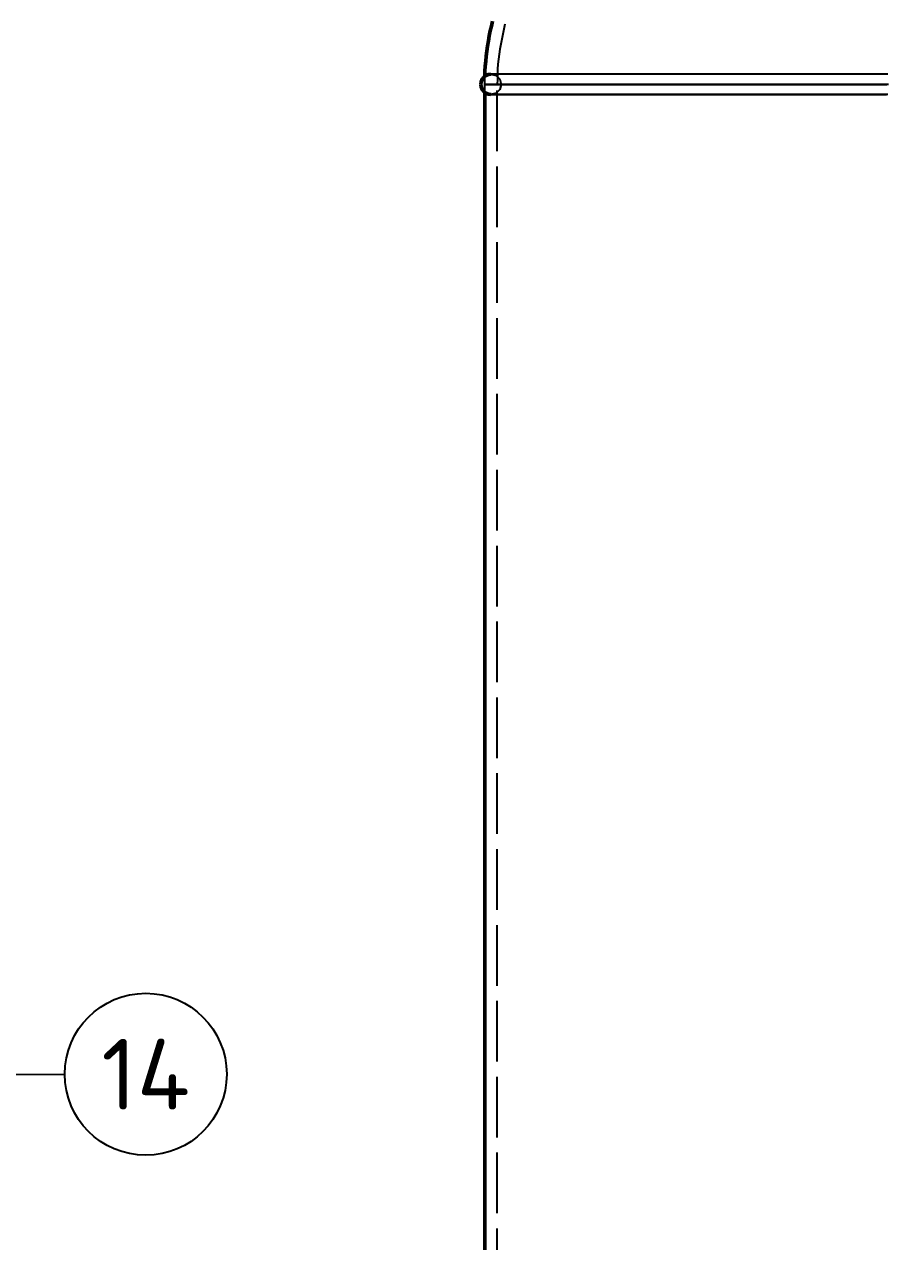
# Model space of a CAD drawing. Header units: millimetres. Extents: x 0 to 594, y 0 to 420.
# Drawn here: x 188 to 230.5, y 256.1 to 316.3 of the extents above; entities that cross this region are included whole.
import ezdxf
from ezdxf.enums import TextEntityAlignment as Align

# ---------------------------------------------------------------- set-up
doc = ezdxf.new("R2010")
doc.units = ezdxf.units.MM
doc.linetypes.add('ISO02-TRAZOS', pattern=[3.75, 3, -0.75])
for name, color, linetype, lineweight in [('01-VISIBLE', 7, 'CONTINUOUS', 50), ('02-OCULTA', 4, 'ISO02-TRAZOS', 25), ('06-TEXTO', 7, 'CONTINUOUS', 25), ('08-FINA', 5, 'CONTINUOUS', 25)]:
    doc.layers.add(name, color=color, linetype=linetype, lineweight=lineweight)
doc.styles.add('ISO3098', font='isocpeur.ttf')

msp = doc.modelspace()

# ---------------------------------------------------------------- linework, layer by layer
at = {"layer": '01-VISIBLE'}
msp.add_line((210.746, 240.101), (210.746, 312.913), dxfattribs=at)
for points in [[(210.752, 313.699), (210.762, 313.95), (210.777, 314.201), (210.798, 314.451), (210.823, 314.702), (210.854, 314.951), (210.889, 315.2), (210.929, 315.448), (210.974, 315.696), (211.024, 315.942), (211.078, 316.188), (211.137, 316.432)], [(211.058, 313.804), (210.929, 313.787), (210.808, 313.737), (210.705, 313.657), (210.625, 313.554), (210.575, 313.433), (210.558, 313.304)], [(210.558, 313.304), (210.575, 313.174), (210.625, 313.054), (210.705, 312.95), (210.808, 312.871), (210.929, 312.821), (211.058, 312.804)]]:
    msp.add_lwpolyline(points, dxfattribs=at)
at = {"layer": '02-OCULTA'}
for p, q in [((210.746, 312.913), (210.746, 313.304)), ((211.371, 182.501), (211.371, 313.304))]:
    msp.add_line(p, q, dxfattribs=at)
for points in [[(211.742, 316.28), (211.687, 316.036), (211.636, 315.79), (211.589, 315.544), (211.545, 315.297), (211.503, 315.05), (211.463, 314.803), (211.427, 314.555), (211.401, 314.306), (211.384, 314.055), (211.376, 313.805), (211.372, 313.554), (211.371, 313.304)], [(210.746, 313.304), (210.746, 313.369), (210.746, 313.435), (210.747, 313.501), (210.748, 313.567), (210.75, 313.633), (210.752, 313.699)], [(230.678, 313.804), (230.427, 313.804), (230.175, 313.804), (229.924, 313.804), (229.672, 313.804), (229.42, 313.804), (229.169, 313.804), (228.917, 313.804), (228.666, 313.804), (228.414, 313.804), (228.163, 313.804), (227.911, 313.804), (227.66, 313.804), (227.408, 313.804), (227.157, 313.804), (226.905, 313.804), (226.654, 313.804), (226.402, 313.804), (226.15, 313.804), (225.899, 313.804), (225.647, 313.804), (225.396, 313.804), (225.144, 313.804), (224.893, 313.804), (224.641, 313.804), (224.39, 313.804), (224.138, 313.804), (223.887, 313.804), (223.635, 313.804), (223.384, 313.804), (223.132, 313.804), (222.881, 313.804), (222.629, 313.804), (222.377, 313.804), (222.126, 313.804), (221.874, 313.804), (221.623, 313.804), (221.371, 313.804), (221.12, 313.804), (220.868, 313.804), (220.617, 313.804), (220.365, 313.804), (220.114, 313.804), (219.862, 313.804), (219.611, 313.804), (219.359, 313.804), (219.107, 313.804), (218.856, 313.804), (218.604, 313.804), (218.353, 313.804), (218.101, 313.804), (217.85, 313.804), (217.598, 313.804), (217.347, 313.804), (217.095, 313.804), (216.844, 313.804), (216.592, 313.804), (216.341, 313.804), (216.089, 313.804), (215.837, 313.804), (215.586, 313.804), (215.334, 313.804), (215.083, 313.804), (214.831, 313.804), (214.58, 313.804), (214.328, 313.804), (214.077, 313.804), (213.825, 313.804), (213.574, 313.804), (213.322, 313.804), (213.071, 313.804), (212.819, 313.804), (212.567, 313.804), (212.316, 313.804), (212.064, 313.804), (211.813, 313.804), (211.561, 313.804), (211.31, 313.804), (211.058, 313.804)], [(230.598, 313.804), (230.348, 313.804), (230.097, 313.804), (229.847, 313.804), (229.596, 313.804), (229.346, 313.804), (229.095, 313.804), (228.845, 313.804), (228.594, 313.804), (228.343, 313.804), (228.093, 313.804), (227.842, 313.804), (227.592, 313.804), (227.341, 313.804), (227.091, 313.804), (226.84, 313.804), (226.59, 313.804), (226.339, 313.804), (226.089, 313.804), (225.838, 313.804), (225.588, 313.804), (225.337, 313.804), (225.087, 313.804), (224.836, 313.804), (224.586, 313.804), (224.335, 313.804), (224.085, 313.804), (223.834, 313.804), (223.584, 313.804), (223.333, 313.804), (223.083, 313.804), (222.832, 313.804), (222.582, 313.804), (222.331, 313.804), (222.081, 313.804), (221.83, 313.804), (221.58, 313.804), (221.329, 313.804), (221.079, 313.804), (220.828, 313.804), (220.578, 313.804), (220.327, 313.804), (220.077, 313.804), (219.826, 313.804), (219.576, 313.804), (219.325, 313.804), (219.075, 313.804), (218.824, 313.804), (218.574, 313.804), (218.323, 313.804), (218.073, 313.804), (217.822, 313.804), (217.572, 313.804), (217.321, 313.804), (217.071, 313.804), (216.82, 313.804), (216.57, 313.804), (216.319, 313.804), (216.068, 313.804), (215.818, 313.804), (215.567, 313.804), (215.317, 313.804), (215.066, 313.804), (214.816, 313.804), (214.565, 313.804), (214.315, 313.804), (214.064, 313.804), (213.814, 313.804), (213.563, 313.804), (213.313, 313.804), (213.062, 313.804), (212.812, 313.804), (212.561, 313.804), (212.311, 313.804), (212.06, 313.804), (211.81, 313.804), (211.559, 313.804), (211.309, 313.804), (211.058, 313.804)], [(211.058, 313.804), (211.308, 313.737), (211.491, 313.554), (211.558, 313.304), (211.491, 313.054), (211.308, 312.871), (211.058, 312.804)], [(230.496, 313.304), (230.246, 313.304), (229.996, 313.304), (229.746, 313.304), (229.496, 313.304), (229.246, 313.304), (228.996, 313.304), (228.746, 313.304), (228.496, 313.304), (228.246, 313.304), (227.996, 313.304), (227.746, 313.304), (227.496, 313.304), (227.246, 313.304), (226.996, 313.304), (226.746, 313.304), (226.496, 313.304), (226.246, 313.304), (225.996, 313.304), (225.746, 313.304), (225.496, 313.304), (225.246, 313.304), (224.996, 313.304), (224.746, 313.304), (224.496, 313.304), (224.246, 313.304), (223.996, 313.304), (223.746, 313.304), (223.496, 313.304), (223.246, 313.304), (222.996, 313.304), (222.746, 313.304), (222.496, 313.304), (222.246, 313.304), (221.996, 313.304), (221.746, 313.304), (221.496, 313.304), (221.246, 313.304), (220.996, 313.304), (220.746, 313.304), (220.496, 313.304), (220.246, 313.304), (219.996, 313.304), (219.746, 313.304), (219.496, 313.304), (219.246, 313.304), (218.996, 313.304), (218.746, 313.304), (218.496, 313.304), (218.246, 313.304), (217.996, 313.304), (217.746, 313.304), (217.496, 313.304), (217.246, 313.304), (216.996, 313.304), (216.746, 313.304), (216.496, 313.304), (216.246, 313.304), (215.996, 313.304), (215.746, 313.304), (215.496, 313.304), (215.246, 313.304), (214.996, 313.304), (214.746, 313.304), (214.496, 313.304), (214.246, 313.304), (213.996, 313.304), (213.746, 313.304), (213.496, 313.304), (213.246, 313.304), (212.996, 313.304), (212.746, 313.304), (212.496, 313.304), (212.246, 313.304), (211.996, 313.304), (211.746, 313.304), (211.496, 313.304), (211.246, 313.304), (210.996, 313.304), (210.746, 313.304)], [(210.746, 313.304), (210.996, 313.304), (211.246, 313.304), (211.496, 313.304), (211.746, 313.304), (211.996, 313.304), (212.246, 313.304), (212.496, 313.304), (212.746, 313.304), (212.996, 313.304), (213.246, 313.304), (213.496, 313.304), (213.746, 313.304), (213.996, 313.304), (214.246, 313.304), (214.496, 313.304), (214.746, 313.304), (214.996, 313.304), (215.246, 313.304), (215.496, 313.304), (215.746, 313.304), (215.996, 313.304), (216.246, 313.304), (216.496, 313.304), (216.746, 313.304), (216.996, 313.304), (217.246, 313.304), (217.496, 313.304), (217.746, 313.304), (217.996, 313.304), (218.246, 313.304), (218.496, 313.304), (218.746, 313.304), (218.996, 313.304), (219.246, 313.304), (219.496, 313.304), (219.746, 313.304), (219.996, 313.304), (220.246, 313.304), (220.496, 313.304), (220.746, 313.304), (220.996, 313.304), (221.246, 313.304), (221.496, 313.304), (221.746, 313.304), (221.996, 313.304), (222.246, 313.304), (222.496, 313.304), (222.746, 313.304), (222.996, 313.304), (223.246, 313.304), (223.496, 313.304), (223.746, 313.304), (223.996, 313.304), (224.246, 313.304), (224.496, 313.304), (224.746, 313.304), (224.996, 313.304), (225.246, 313.304), (225.496, 313.304), (225.746, 313.304), (225.996, 313.304), (226.246, 313.304), (226.496, 313.304), (226.746, 313.304), (226.996, 313.304), (227.246, 313.304), (227.496, 313.304), (227.746, 313.304), (227.996, 313.304), (228.246, 313.304), (228.496, 313.304), (228.746, 313.304), (228.996, 313.304), (229.246, 313.304), (229.496, 313.304), (229.746, 313.304), (229.996, 313.304), (230.246, 313.304), (230.496, 313.304)], [(230.496, 313.304), (230.246, 313.304), (229.996, 313.304), (229.746, 313.304), (229.496, 313.304), (229.246, 313.304), (228.996, 313.304), (228.746, 313.304), (228.496, 313.304), (228.246, 313.304), (227.996, 313.304), (227.746, 313.304), (227.496, 313.304), (227.246, 313.304), (226.996, 313.304), (226.746, 313.304), (226.496, 313.304), (226.246, 313.304), (225.996, 313.304), (225.746, 313.304), (225.496, 313.304), (225.246, 313.304), (224.996, 313.304), (224.746, 313.304), (224.496, 313.304), (224.246, 313.304), (223.996, 313.304), (223.746, 313.304), (223.496, 313.304), (223.246, 313.304), (222.996, 313.304), (222.746, 313.304), (222.496, 313.304), (222.246, 313.304), (221.996, 313.304), (221.746, 313.304), (221.496, 313.304), (221.246, 313.304), (220.996, 313.304), (220.746, 313.304), (220.496, 313.304), (220.246, 313.304), (219.996, 313.304), (219.746, 313.304), (219.496, 313.304), (219.246, 313.304), (218.996, 313.304), (218.746, 313.304), (218.496, 313.304), (218.246, 313.304), (217.996, 313.304), (217.746, 313.304), (217.496, 313.304), (217.246, 313.304), (216.996, 313.304), (216.746, 313.304), (216.496, 313.304), (216.246, 313.304), (215.996, 313.304), (215.746, 313.304), (215.496, 313.304), (215.246, 313.304), (214.996, 313.304), (214.746, 313.304), (214.496, 313.304), (214.246, 313.304), (213.996, 313.304), (213.746, 313.304), (213.496, 313.304), (213.246, 313.304), (212.996, 313.304), (212.746, 313.304), (212.496, 313.304), (212.246, 313.304), (211.996, 313.304), (211.746, 313.304), (211.496, 313.304), (211.246, 313.304), (210.996, 313.304), (210.746, 313.304)], [(210.746, 313.304), (210.996, 313.304), (211.246, 313.304), (211.496, 313.304), (211.746, 313.304), (211.996, 313.304), (212.246, 313.304), (212.496, 313.304), (212.746, 313.304), (212.996, 313.304), (213.246, 313.304), (213.496, 313.304), (213.746, 313.304), (213.996, 313.304), (214.246, 313.304), (214.496, 313.304), (214.746, 313.304), (214.996, 313.304), (215.246, 313.304), (215.496, 313.304), (215.746, 313.304), (215.996, 313.304), (216.246, 313.304), (216.496, 313.304), (216.746, 313.304), (216.996, 313.304), (217.246, 313.304), (217.496, 313.304), (217.746, 313.304), (217.996, 313.304), (218.246, 313.304), (218.496, 313.304), (218.746, 313.304), (218.996, 313.304), (219.246, 313.304), (219.496, 313.304), (219.746, 313.304), (219.996, 313.304), (220.246, 313.304), (220.496, 313.304), (220.746, 313.304), (220.996, 313.304), (221.246, 313.304), (221.496, 313.304), (221.746, 313.304), (221.996, 313.304), (222.246, 313.304), (222.496, 313.304), (222.746, 313.304), (222.996, 313.304), (223.246, 313.304), (223.496, 313.304), (223.746, 313.304), (223.996, 313.304), (224.246, 313.304), (224.496, 313.304), (224.746, 313.304), (224.996, 313.304), (225.246, 313.304), (225.496, 313.304), (225.746, 313.304), (225.996, 313.304), (226.246, 313.304), (226.496, 313.304), (226.746, 313.304), (226.996, 313.304), (227.246, 313.304), (227.496, 313.304), (227.746, 313.304), (227.996, 313.304), (228.246, 313.304), (228.496, 313.304), (228.746, 313.304), (228.996, 313.304), (229.246, 313.304), (229.496, 313.304), (229.746, 313.304), (229.996, 313.304), (230.246, 313.304), (230.496, 313.304)], [(230.7, 313.304), (230.449, 313.304), (230.198, 313.304), (229.947, 313.304), (229.696, 313.304), (229.445, 313.304), (229.194, 313.304), (228.943, 313.304), (228.692, 313.304), (228.441, 313.304), (228.19, 313.304), (227.939, 313.304), (227.688, 313.304), (227.437, 313.304), (227.186, 313.304), (226.935, 313.304), (226.684, 313.304), (226.433, 313.304), (226.182, 313.304), (225.931, 313.304), (225.68, 313.304), (225.429, 313.304), (225.178, 313.304), (224.927, 313.304), (224.676, 313.304), (224.424, 313.304), (224.173, 313.304), (223.922, 313.304), (223.671, 313.304), (223.42, 313.304), (223.169, 313.304), (222.918, 313.304), (222.667, 313.304), (222.416, 313.304), (222.165, 313.304), (221.914, 313.304), (221.663, 313.304), (221.412, 313.304), (221.161, 313.304), (220.91, 313.304), (220.659, 313.304), (220.408, 313.304), (220.157, 313.304), (219.906, 313.304), (219.655, 313.304), (219.404, 313.304), (219.153, 313.304), (218.902, 313.304), (218.651, 313.304), (218.4, 313.304), (218.149, 313.304), (217.898, 313.304), (217.647, 313.304), (217.396, 313.304), (217.145, 313.304), (216.894, 313.304), (216.642, 313.304), (216.391, 313.304), (216.14, 313.304), (215.889, 313.304), (215.638, 313.304), (215.387, 313.304), (215.136, 313.304), (214.885, 313.304), (214.634, 313.304), (214.383, 313.304), (214.132, 313.304), (213.881, 313.304), (213.63, 313.304), (213.379, 313.304), (213.128, 313.304), (212.877, 313.304), (212.626, 313.304), (212.375, 313.304), (212.124, 313.304), (211.873, 313.304), (211.622, 313.304), (211.371, 313.304)], [(211.371, 313.304), (211.621, 313.304), (211.871, 313.304), (212.121, 313.304), (212.371, 313.304), (212.621, 313.304), (212.871, 313.304), (213.121, 313.304), (213.371, 313.304), (213.621, 313.304), (213.871, 313.304), (214.121, 313.304), (214.371, 313.304), (214.621, 313.304), (214.871, 313.304), (215.121, 313.304), (215.371, 313.304), (215.621, 313.304), (215.871, 313.304), (216.121, 313.304), (216.371, 313.304), (216.621, 313.304), (216.871, 313.304), (217.121, 313.304), (217.371, 313.304), (217.621, 313.304), (217.871, 313.304), (218.121, 313.304), (218.371, 313.304), (218.621, 313.304), (218.871, 313.304), (219.121, 313.304), (219.371, 313.304), (219.621, 313.304), (219.871, 313.304), (220.121, 313.304), (220.371, 313.304), (220.621, 313.304), (220.871, 313.304), (221.121, 313.304), (221.371, 313.304), (221.621, 313.304), (221.871, 313.304), (222.121, 313.304), (222.371, 313.304), (222.621, 313.304), (222.871, 313.304), (223.121, 313.304), (223.371, 313.304), (223.621, 313.304), (223.871, 313.304), (224.121, 313.304), (224.371, 313.304), (224.621, 313.304), (224.871, 313.304), (225.121, 313.304), (225.371, 313.304), (225.621, 313.304), (225.871, 313.304), (226.121, 313.304), (226.371, 313.304), (226.621, 313.304), (226.871, 313.304), (227.121, 313.304), (227.371, 313.304), (227.621, 313.304), (227.871, 313.304), (228.121, 313.304), (228.371, 313.304), (228.621, 313.304), (228.871, 313.304), (229.121, 313.304), (229.371, 313.304), (229.621, 313.304), (229.871, 313.304), (230.121, 313.304), (230.371, 313.304), (230.621, 313.304)], [(230.7, 313.304), (230.449, 313.304), (230.198, 313.304), (229.947, 313.304), (229.696, 313.304), (229.445, 313.304), (229.194, 313.304), (228.943, 313.304), (228.692, 313.304), (228.441, 313.304), (228.19, 313.304), (227.939, 313.304), (227.688, 313.304), (227.437, 313.304), (227.186, 313.304), (226.935, 313.304), (226.684, 313.304), (226.433, 313.304), (226.182, 313.304), (225.931, 313.304), (225.68, 313.304), (225.429, 313.304), (225.178, 313.304), (224.927, 313.304), (224.676, 313.304), (224.424, 313.304), (224.173, 313.304), (223.922, 313.304), (223.671, 313.304), (223.42, 313.304), (223.169, 313.304), (222.918, 313.304), (222.667, 313.304), (222.416, 313.304), (222.165, 313.304), (221.914, 313.304), (221.663, 313.304), (221.412, 313.304), (221.161, 313.304), (220.91, 313.304), (220.659, 313.304), (220.408, 313.304), (220.157, 313.304), (219.906, 313.304), (219.655, 313.304), (219.404, 313.304), (219.153, 313.304), (218.902, 313.304), (218.651, 313.304), (218.4, 313.304), (218.149, 313.304), (217.898, 313.304), (217.647, 313.304), (217.396, 313.304), (217.145, 313.304), (216.894, 313.304), (216.642, 313.304), (216.391, 313.304), (216.14, 313.304), (215.889, 313.304), (215.638, 313.304), (215.387, 313.304), (215.136, 313.304), (214.885, 313.304), (214.634, 313.304), (214.383, 313.304), (214.132, 313.304), (213.881, 313.304), (213.63, 313.304), (213.379, 313.304), (213.128, 313.304), (212.877, 313.304), (212.626, 313.304), (212.375, 313.304), (212.124, 313.304), (211.873, 313.304), (211.622, 313.304), (211.371, 313.304)], [(211.371, 313.304), (211.621, 313.304), (211.871, 313.304), (212.121, 313.304), (212.371, 313.304), (212.621, 313.304), (212.871, 313.304), (213.121, 313.304), (213.371, 313.304), (213.621, 313.304), (213.871, 313.304), (214.121, 313.304), (214.371, 313.304), (214.621, 313.304), (214.871, 313.304), (215.121, 313.304), (215.371, 313.304), (215.621, 313.304), (215.871, 313.304), (216.121, 313.304), (216.371, 313.304), (216.621, 313.304), (216.871, 313.304), (217.121, 313.304), (217.371, 313.304), (217.621, 313.304), (217.871, 313.304), (218.121, 313.304), (218.371, 313.304), (218.621, 313.304), (218.871, 313.304), (219.121, 313.304), (219.371, 313.304), (219.621, 313.304), (219.871, 313.304), (220.121, 313.304), (220.371, 313.304), (220.621, 313.304), (220.871, 313.304), (221.121, 313.304), (221.371, 313.304), (221.621, 313.304), (221.871, 313.304), (222.121, 313.304), (222.371, 313.304), (222.621, 313.304), (222.871, 313.304), (223.121, 313.304), (223.371, 313.304), (223.621, 313.304), (223.871, 313.304), (224.121, 313.304), (224.371, 313.304), (224.621, 313.304), (224.871, 313.304), (225.121, 313.304), (225.371, 313.304), (225.621, 313.304), (225.871, 313.304), (226.121, 313.304), (226.371, 313.304), (226.621, 313.304), (226.871, 313.304), (227.121, 313.304), (227.371, 313.304), (227.621, 313.304), (227.871, 313.304), (228.121, 313.304), (228.371, 313.304), (228.621, 313.304), (228.871, 313.304), (229.121, 313.304), (229.371, 313.304), (229.621, 313.304), (229.871, 313.304), (230.121, 313.304), (230.371, 313.304), (230.621, 313.304)], [(230.678, 312.804), (230.427, 312.804), (230.175, 312.804), (229.924, 312.804), (229.672, 312.804), (229.42, 312.804), (229.169, 312.804), (228.917, 312.804), (228.666, 312.804), (228.414, 312.804), (228.163, 312.804), (227.911, 312.804), (227.66, 312.804), (227.408, 312.804), (227.157, 312.804), (226.905, 312.804), (226.654, 312.804), (226.402, 312.804), (226.15, 312.804), (225.899, 312.804), (225.647, 312.804), (225.396, 312.804), (225.144, 312.804), (224.893, 312.804), (224.641, 312.804), (224.39, 312.804), (224.138, 312.804), (223.887, 312.804), (223.635, 312.804), (223.384, 312.804), (223.132, 312.804), (222.881, 312.804), (222.629, 312.804), (222.377, 312.804), (222.126, 312.804), (221.874, 312.804), (221.623, 312.804), (221.371, 312.804), (221.12, 312.804), (220.868, 312.804), (220.617, 312.804), (220.365, 312.804), (220.114, 312.804), (219.862, 312.804), (219.611, 312.804), (219.359, 312.804), (219.107, 312.804), (218.856, 312.804), (218.604, 312.804), (218.353, 312.804), (218.101, 312.804), (217.85, 312.804), (217.598, 312.804), (217.347, 312.804), (217.095, 312.804), (216.844, 312.804), (216.592, 312.804), (216.341, 312.804), (216.089, 312.804), (215.837, 312.804), (215.586, 312.804), (215.334, 312.804), (215.083, 312.804), (214.831, 312.804), (214.58, 312.804), (214.328, 312.804), (214.077, 312.804), (213.825, 312.804), (213.574, 312.804), (213.322, 312.804), (213.071, 312.804), (212.819, 312.804), (212.567, 312.804), (212.316, 312.804), (212.064, 312.804), (211.813, 312.804), (211.561, 312.804), (211.31, 312.804), (211.058, 312.804)], [(211.058, 312.804), (211.309, 312.804), (211.559, 312.804), (211.81, 312.804), (212.06, 312.804), (212.311, 312.804), (212.561, 312.804), (212.812, 312.804), (213.062, 312.804), (213.313, 312.804), (213.563, 312.804), (213.814, 312.804), (214.064, 312.804), (214.315, 312.804), (214.565, 312.804), (214.816, 312.804), (215.066, 312.804), (215.317, 312.804), (215.567, 312.804), (215.818, 312.804), (216.068, 312.804), (216.319, 312.804), (216.57, 312.804), (216.82, 312.804), (217.071, 312.804), (217.321, 312.804), (217.572, 312.804), (217.822, 312.804), (218.073, 312.804), (218.323, 312.804), (218.574, 312.804), (218.824, 312.804), (219.075, 312.804), (219.325, 312.804), (219.576, 312.804), (219.826, 312.804), (220.077, 312.804), (220.327, 312.804), (220.578, 312.804), (220.828, 312.804), (221.079, 312.804), (221.329, 312.804), (221.58, 312.804), (221.83, 312.804), (222.081, 312.804), (222.331, 312.804), (222.582, 312.804), (222.832, 312.804), (223.083, 312.804), (223.333, 312.804), (223.584, 312.804), (223.834, 312.804), (224.085, 312.804), (224.335, 312.804), (224.586, 312.804), (224.836, 312.804), (225.087, 312.804), (225.337, 312.804), (225.588, 312.804), (225.838, 312.804), (226.089, 312.804), (226.339, 312.804), (226.59, 312.804), (226.84, 312.804), (227.091, 312.804), (227.341, 312.804), (227.592, 312.804), (227.842, 312.804), (228.093, 312.804), (228.343, 312.804), (228.594, 312.804), (228.845, 312.804), (229.095, 312.804), (229.346, 312.804), (229.596, 312.804), (229.847, 312.804), (230.097, 312.804), (230.348, 312.804), (230.598, 312.804)]]:
    msp.add_lwpolyline(points, dxfattribs=at)
at = {"layer": '08-FINA'}
msp.add_line((189.996, 264.361), (108, 264.063), dxfattribs=at)
msp.add_circle((193.996, 264.376), 4, dxfattribs=at)

# ---------------------------------------------------------------- texts
at = {"layer": '06-TEXTO', "style": 'ISO3098'}
msp.add_text('14', height=3.5, dxfattribs=at).set_placement((193.996, 264.376), align=Align.MIDDLE_CENTER)

doc.saveas('drawing.dxf')
